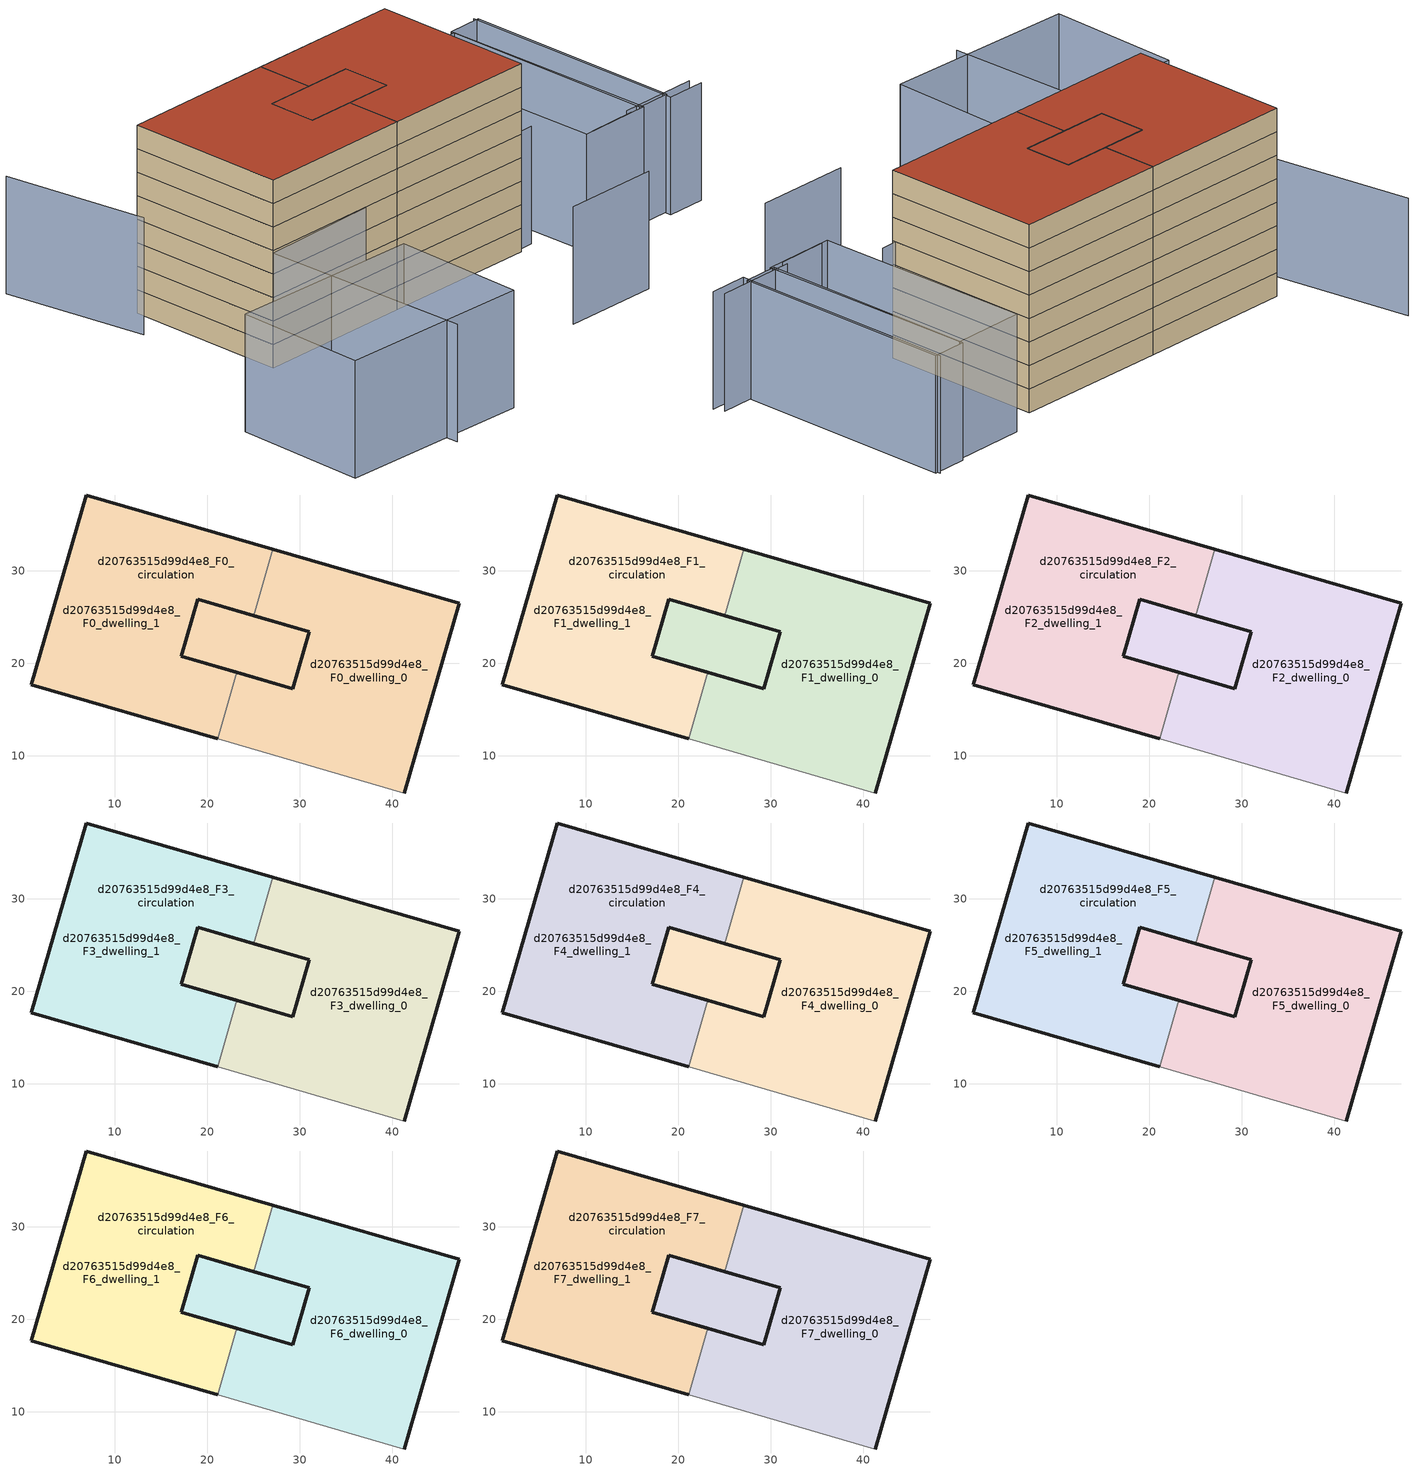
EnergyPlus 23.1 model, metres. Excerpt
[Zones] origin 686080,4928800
d20763515d99d4e8_F0_dwelling_0
 floor ground (EU_floor_Construction): 47.23,26.49 41.29,5.98 21.14,11.82 23.22,19 29.26,17.25 31.05,23.4 25,25.16 27.08,32.33 z0; 31.05,23.4 29.26,17.25 23.22,19 17.17,20.75 18.96,26.91 z0
 wall outside (EU_wall_Construction): 41.29,5.98 47.23,26.49 27.08,32.33 / 25,25.16 31.05,23.4 29.26,17.25 23.22,19 z0:3
 wall adiabatic (EU_wall_Construction): 21.14,11.82 41.29,5.98 z0:3
 wall to d20763515d99d4e8_F0_dwelling_1 (EU_wall_Construction): 27.08,32.33 25,25.16 / 23.22,19 21.14,11.82 z0:3
d20763515d99d4e8_F0_dwelling_1
 floor ground (EU_floor_Construction): 27.08,32.33 25,25.16 18.96,26.91 18.47,25.21 17.17,20.75 23.22,19 21.14,11.82 0.99,17.66 6.93,38.17 z0; 31.05,23.4 29.26,17.25 23.22,19 17.17,20.75 18.47,25.21 18.96,26.91 z0
 wall outside (EU_wall_Construction): 23.22,19 17.17,20.75 18.96,26.91 25,25.16 / 27.08,32.33 6.93,38.17 0.99,17.66 21.14,11.82 z0:3
d20763515d99d4e8_F0_circulation
 floor ground (EU_floor_Construction): 47.23,26.49 41.29,5.98 21.14,11.82 23.22,19 29.26,17.25 31.05,23.4 25,25.16 27.08,32.33 z0; 31.05,23.4 29.26,17.25 23.22,19 17.17,20.75 18.47,25.21 18.96,26.91 z0; 27.08,32.33 25,25.16 18.96,26.91 18.47,25.21 17.17,20.75 23.22,19 21.14,11.82 0.99,17.66 6.93,38.17 z0
 wall outside (EU_wall_Construction): 18.96,26.91 17.17,20.75 29.26,17.25 31.05,23.4 18.96,26.91 z0:3
d20763515d99d4e8_F1_dwelling_0
 floor outside (EU_floor_Construction): 47.23,26.49 41.29,5.98 21.14,11.82 23.22,19 29.26,17.25 31.05,23.4 25,25.16 27.08,32.33 z3
 floor to d20763515d99d4e8_F0_dwelling_0 (EU_floor_Construction): 31.05,23.4 29.26,17.25 23.22,19 17.17,20.75 18.96,26.91 z3
 wall outside (EU_wall_Construction): 41.29,5.98 47.23,26.49 27.08,32.33 / 25,25.16 31.05,23.4 29.26,17.25 23.22,19 z3:6
 wall adiabatic (EU_wall_Construction): 21.14,11.82 41.29,5.98 z3:6
 wall to d20763515d99d4e8_F1_dwelling_1 (EU_wall_Construction): 27.08,32.33 25,25.16 / 23.22,19 21.14,11.82 z3:6
d20763515d99d4e8_F1_dwelling_1
 floor to d20763515d99d4e8_F0_dwelling_1 (EU_floor_Construction): 27.08,32.33 25,25.16 18.96,26.91 18.47,25.21 17.17,20.75 23.22,19 21.14,11.82 0.99,17.66 6.93,38.17 z3; 31.05,23.4 29.26,17.25 23.22,19 17.17,20.75 18.47,25.21 18.96,26.91 z3
 wall outside (EU_wall_Construction): 23.22,19 17.17,20.75 18.96,26.91 25,25.16 / 27.08,32.33 6.93,38.17 0.99,17.66 21.14,11.82 z3:6
d20763515d99d4e8_F1_circulation
 floor outside (EU_floor_Construction): 31.05,23.4 29.26,17.25 23.22,19 17.17,20.75 18.47,25.21 18.96,26.91 z3; 27.08,32.33 25,25.16 18.96,26.91 18.47,25.21 17.17,20.75 23.22,19 21.14,11.82 0.99,17.66 6.93,38.17 z3
 floor to d20763515d99d4e8_F0_circulation (EU_floor_Construction): 47.23,26.49 41.29,5.98 21.14,11.82 23.22,19 29.26,17.25 31.05,23.4 25,25.16 27.08,32.33 z3
 wall outside (EU_wall_Construction): 18.96,26.91 17.17,20.75 29.26,17.25 31.05,23.4 18.96,26.91 z3:6
d20763515d99d4e8_F2_dwelling_0
 floor outside (EU_floor_Construction): 47.23,26.49 41.29,5.98 21.14,11.82 23.22,19 29.26,17.25 31.05,23.4 25,25.16 27.08,32.33 z6
 floor to d20763515d99d4e8_F1_dwelling_0 (EU_floor_Construction): 31.05,23.4 29.26,17.25 23.22,19 17.17,20.75 18.96,26.91 z6
 wall outside (EU_wall_Construction): 41.29,5.98 47.23,26.49 27.08,32.33 / 25,25.16 31.05,23.4 29.26,17.25 23.22,19 z6:9
 wall adiabatic (EU_wall_Construction): 21.14,11.82 41.29,5.98 z6:9
 wall to d20763515d99d4e8_F2_dwelling_1 (EU_wall_Construction): 27.08,32.33 25,25.16 / 23.22,19 21.14,11.82 z6:9
d20763515d99d4e8_F2_dwelling_1
 floor to d20763515d99d4e8_F1_dwelling_1 (EU_floor_Construction): 27.08,32.33 25,25.16 18.96,26.91 18.47,25.21 17.17,20.75 23.22,19 21.14,11.82 0.99,17.66 6.93,38.17 z6; 31.05,23.4 29.26,17.25 23.22,19 17.17,20.75 18.47,25.21 18.96,26.91 z6
 wall outside (EU_wall_Construction): 23.22,19 17.17,20.75 18.96,26.91 25,25.16 / 27.08,32.33 6.93,38.17 0.99,17.66 21.14,11.82 z6:9
d20763515d99d4e8_F2_circulation
 floor outside (EU_floor_Construction): 31.05,23.4 29.26,17.25 23.22,19 17.17,20.75 18.47,25.21 18.96,26.91 z6; 27.08,32.33 25,25.16 18.96,26.91 18.47,25.21 17.17,20.75 23.22,19 21.14,11.82 0.99,17.66 6.93,38.17 z6
 floor to d20763515d99d4e8_F1_circulation (EU_floor_Construction): 47.23,26.49 41.29,5.98 21.14,11.82 23.22,19 29.26,17.25 31.05,23.4 25,25.16 27.08,32.33 z6
 wall outside (EU_wall_Construction): 18.96,26.91 17.17,20.75 29.26,17.25 31.05,23.4 18.96,26.91 z6:9
d20763515d99d4e8_F3_dwelling_0
 floor outside (EU_floor_Construction): 47.23,26.49 41.29,5.98 21.14,11.82 23.22,19 29.26,17.25 31.05,23.4 25,25.16 27.08,32.33 z9
 floor to d20763515d99d4e8_F2_dwelling_0 (EU_floor_Construction): 31.05,23.4 29.26,17.25 23.22,19 17.17,20.75 18.96,26.91 z9
 wall outside (EU_wall_Construction): 41.29,5.98 47.23,26.49 27.08,32.33 / 25,25.16 31.05,23.4 29.26,17.25 23.22,19 z9:12
 wall adiabatic (EU_wall_Construction): 21.14,11.82 41.29,5.98 z9:12
 wall to d20763515d99d4e8_F3_dwelling_1 (EU_wall_Construction): 27.08,32.33 25,25.16 / 23.22,19 21.14,11.82 z9:12
d20763515d99d4e8_F3_dwelling_1
 floor to d20763515d99d4e8_F2_dwelling_1 (EU_floor_Construction): 27.08,32.33 25,25.16 18.96,26.91 18.47,25.21 17.17,20.75 23.22,19 21.14,11.82 0.99,17.66 6.93,38.17 z9; 31.05,23.4 29.26,17.25 23.22,19 17.17,20.75 18.47,25.21 18.96,26.91 z9
 wall outside (EU_wall_Construction): 23.22,19 17.17,20.75 18.96,26.91 25,25.16 / 27.08,32.33 6.93,38.17 0.99,17.66 21.14,11.82 z9:12
d20763515d99d4e8_F3_circulation
 floor outside (EU_floor_Construction): 31.05,23.4 29.26,17.25 23.22,19 17.17,20.75 18.47,25.21 18.96,26.91 z9; 27.08,32.33 25,25.16 18.96,26.91 18.47,25.21 17.17,20.75 23.22,19 21.14,11.82 0.99,17.66 6.93,38.17 z9
 floor to d20763515d99d4e8_F2_circulation (EU_floor_Construction): 47.23,26.49 41.29,5.98 21.14,11.82 23.22,19 29.26,17.25 31.05,23.4 25,25.16 27.08,32.33 z9
 wall outside (EU_wall_Construction): 18.96,26.91 17.17,20.75 29.26,17.25 31.05,23.4 18.96,26.91 z9:12
d20763515d99d4e8_F4_dwelling_0
 floor outside (EU_floor_Construction): 47.23,26.49 41.29,5.98 21.14,11.82 23.22,19 29.26,17.25 31.05,23.4 25,25.16 27.08,32.33 z12
 floor to d20763515d99d4e8_F3_dwelling_0 (EU_floor_Construction): 31.05,23.4 29.26,17.25 23.22,19 17.17,20.75 18.96,26.91 z12
 wall outside (EU_wall_Construction): 41.29,5.98 47.23,26.49 27.08,32.33 / 25,25.16 31.05,23.4 29.26,17.25 23.22,19 z12:15
 wall adiabatic (EU_wall_Construction): 21.14,11.82 41.29,5.98 z12:15
 wall to d20763515d99d4e8_F4_dwelling_1 (EU_wall_Construction): 27.08,32.33 25,25.16 / 23.22,19 21.14,11.82 z12:15
d20763515d99d4e8_F4_dwelling_1
 floor to d20763515d99d4e8_F3_dwelling_1 (EU_floor_Construction): 27.08,32.33 25,25.16 18.96,26.91 18.47,25.21 17.17,20.75 23.22,19 21.14,11.82 0.99,17.66 6.93,38.17 z12; 31.05,23.4 29.26,17.25 23.22,19 17.17,20.75 18.47,25.21 18.96,26.91 z12
 wall outside (EU_wall_Construction): 23.22,19 17.17,20.75 18.96,26.91 25,25.16 / 27.08,32.33 6.93,38.17 0.99,17.66 21.14,11.82 z12:15
d20763515d99d4e8_F4_circulation
 floor outside (EU_floor_Construction): 31.05,23.4 29.26,17.25 23.22,19 17.17,20.75 18.47,25.21 18.96,26.91 z12; 27.08,32.33 25,25.16 18.96,26.91 18.47,25.21 17.17,20.75 23.22,19 21.14,11.82 0.99,17.66 6.93,38.17 z12
 floor to d20763515d99d4e8_F3_circulation (EU_floor_Construction): 47.23,26.49 41.29,5.98 21.14,11.82 23.22,19 29.26,17.25 31.05,23.4 25,25.16 27.08,32.33 z12
 wall outside (EU_wall_Construction): 18.96,26.91 17.17,20.75 29.26,17.25 31.05,23.4 18.96,26.91 z12:15
d20763515d99d4e8_F5_dwelling_0
 floor outside (EU_floor_Construction): 47.23,26.49 41.29,5.98 21.14,11.82 23.22,19 29.26,17.25 31.05,23.4 25,25.16 27.08,32.33 z15
 floor to d20763515d99d4e8_F4_dwelling_0 (EU_floor_Construction): 31.05,23.4 29.26,17.25 23.22,19 17.17,20.75 18.96,26.91 z15
 wall outside (EU_wall_Construction): 41.29,5.98 47.23,26.49 27.08,32.33 / 25,25.16 31.05,23.4 29.26,17.25 23.22,19 z15:18
 wall adiabatic (EU_wall_Construction): 21.14,11.82 41.29,5.98 z15:18
 wall to d20763515d99d4e8_F5_dwelling_1 (EU_wall_Construction): 27.08,32.33 25,25.16 / 23.22,19 21.14,11.82 z15:18
d20763515d99d4e8_F5_dwelling_1
 floor to d20763515d99d4e8_F4_dwelling_1 (EU_floor_Construction): 27.08,32.33 25,25.16 18.96,26.91 18.47,25.21 17.17,20.75 23.22,19 21.14,11.82 0.99,17.66 6.93,38.17 z15; 31.05,23.4 29.26,17.25 23.22,19 17.17,20.75 18.47,25.21 18.96,26.91 z15
 wall outside (EU_wall_Construction): 23.22,19 17.17,20.75 18.96,26.91 25,25.16 / 27.08,32.33 6.93,38.17 0.99,17.66 21.14,11.82 z15:18
d20763515d99d4e8_F5_circulation
 floor outside (EU_floor_Construction): 31.05,23.4 29.26,17.25 23.22,19 17.17,20.75 18.47,25.21 18.96,26.91 z15; 27.08,32.33 25,25.16 18.96,26.91 18.47,25.21 17.17,20.75 23.22,19 21.14,11.82 0.99,17.66 6.93,38.17 z15
 floor to d20763515d99d4e8_F4_circulation (EU_floor_Construction): 47.23,26.49 41.29,5.98 21.14,11.82 23.22,19 29.26,17.25 31.05,23.4 25,25.16 27.08,32.33 z15
 wall outside (EU_wall_Construction): 18.96,26.91 17.17,20.75 29.26,17.25 31.05,23.4 18.96,26.91 z15:18
d20763515d99d4e8_F6_dwelling_0
 floor outside (EU_floor_Construction): 47.23,26.49 41.29,5.98 21.14,11.82 23.22,19 29.26,17.25 31.05,23.4 25,25.16 27.08,32.33 z18
 floor to d20763515d99d4e8_F5_dwelling_0 (EU_floor_Construction): 31.05,23.4 29.26,17.25 23.22,19 17.17,20.75 18.96,26.91 z18
 wall outside (EU_wall_Construction): 41.29,5.98 47.23,26.49 27.08,32.33 / 25,25.16 31.05,23.4 29.26,17.25 23.22,19 z18:21
 wall adiabatic (EU_wall_Construction): 21.14,11.82 41.29,5.98 z18:21
 wall to d20763515d99d4e8_F6_dwelling_1 (EU_wall_Construction): 27.08,32.33 25,25.16 / 23.22,19 21.14,11.82 z18:21
d20763515d99d4e8_F6_dwelling_1
 floor to d20763515d99d4e8_F5_dwelling_1 (EU_floor_Construction): 27.08,32.33 25,25.16 18.96,26.91 18.47,25.21 17.17,20.75 23.22,19 21.14,11.82 0.99,17.66 6.93,38.17 z18; 31.05,23.4 29.26,17.25 23.22,19 17.17,20.75 18.47,25.21 18.96,26.91 z18
 wall outside (EU_wall_Construction): 23.22,19 17.17,20.75 18.96,26.91 25,25.16 / 27.08,32.33 6.93,38.17 0.99,17.66 21.14,11.82 z18:21
d20763515d99d4e8_F6_circulation
 floor outside (EU_floor_Construction): 31.05,23.4 29.26,17.25 23.22,19 17.17,20.75 18.47,25.21 18.96,26.91 z18; 27.08,32.33 25,25.16 18.96,26.91 18.47,25.21 17.17,20.75 23.22,19 21.14,11.82 0.99,17.66 6.93,38.17 z18
 floor to d20763515d99d4e8_F5_circulation (EU_floor_Construction): 47.23,26.49 41.29,5.98 21.14,11.82 23.22,19 29.26,17.25 31.05,23.4 25,25.16 27.08,32.33 z18
 wall outside (EU_wall_Construction): 18.96,26.91 17.17,20.75 29.26,17.25 31.05,23.4 18.96,26.91 z18:21
d20763515d99d4e8_F7_dwelling_0
 floor outside (EU_floor_Construction): 47.23,26.49 41.29,5.98 21.14,11.82 23.22,19 29.26,17.25 31.05,23.4 25,25.16 27.08,32.33 z21
 floor to d20763515d99d4e8_F6_dwelling_0 (EU_floor_Construction): 31.05,23.4 29.26,17.25 23.22,19 17.17,20.75 18.96,26.91 z21
 wall outside (EU_wall_Construction): 41.29,5.98 47.23,26.49 27.08,32.33 / 25,25.16 31.05,23.4 29.26,17.25 23.22,19 z21:24
 wall adiabatic (EU_wall_Construction): 21.14,11.82 41.29,5.98 z21:24
 wall to d20763515d99d4e8_F7_dwelling_1 (EU_wall_Construction): 27.08,32.33 25,25.16 / 23.22,19 21.14,11.82 z21:24
 roof outside (EU_roof_Construction): 41.29,5.98 47.23,26.49 27.08,32.33 25,25.16 31.05,23.4 29.26,17.25 23.22,19 21.14,11.82 z24; 29.26,17.25 31.05,23.4 18.96,26.91 17.17,20.75 23.22,19 z24
d20763515d99d4e8_F7_dwelling_1
 floor to d20763515d99d4e8_F6_dwelling_1 (EU_floor_Construction): 27.08,32.33 25,25.16 18.96,26.91 18.47,25.21 17.17,20.75 23.22,19 21.14,11.82 0.99,17.66 6.93,38.17 z21; 31.05,23.4 29.26,17.25 23.22,19 17.17,20.75 18.47,25.21 18.96,26.91 z21
 wall outside (EU_wall_Construction): 23.22,19 17.17,20.75 18.96,26.91 25,25.16 / 27.08,32.33 6.93,38.17 0.99,17.66 21.14,11.82 z21:24
 roof outside (EU_roof_Construction): 29.26,17.25 31.05,23.4 18.96,26.91 18.47,25.21 17.17,20.75 23.22,19 z24; 21.14,11.82 23.22,19 17.17,20.75 18.47,25.21 18.96,26.91 25,25.16 27.08,32.33 6.93,38.17 0.99,17.66 z24
d20763515d99d4e8_F7_circulation
 floor outside (EU_floor_Construction): 31.05,23.4 29.26,17.25 23.22,19 17.17,20.75 18.47,25.21 18.96,26.91 z21; 27.08,32.33 25,25.16 18.96,26.91 18.47,25.21 17.17,20.75 23.22,19 21.14,11.82 0.99,17.66 6.93,38.17 z21
 floor to d20763515d99d4e8_F6_circulation (EU_floor_Construction): 47.23,26.49 41.29,5.98 21.14,11.82 23.22,19 29.26,17.25 31.05,23.4 25,25.16 27.08,32.33 z21
 wall outside (EU_wall_Construction): 18.96,26.91 17.17,20.75 29.26,17.25 31.05,23.4 18.96,26.91 z21:24
 roof outside (EU_roof_Construction): 41.29,5.98 47.23,26.49 27.08,32.33 25,25.16 31.05,23.4 29.26,17.25 23.22,19 21.14,11.82 z24; 29.26,17.25 31.05,23.4 18.96,26.91 18.47,25.21 17.17,20.75 23.22,19 z24; 21.14,11.82 23.22,19 17.17,20.75 18.47,25.21 18.96,26.91 25,25.16 27.08,32.33 6.93,38.17 0.99,17.66 z24
shading: 26.8,-7.98 39.02,-11.53 / 45.6,-0.99 52.08,-2.73 / -6.87,-9.93 0.35,17.35 / 0.35,17.35 43.63,5.9 / 52.24,-2.06 62.55,-4.98 / 62.64,-6.42 57.71,-5.03 / 57.71,-5.03 66.07,24.48 / 4.82,53.96 2.15,34.89 / 4.02,-11.7 -20.81,-3.8 / -20.81,-3.8 -15.45,13.04 / -15.45,13.04 9.38,5.14 / 9.38,5.14 4.02,-11.7 / 53.73,-3 61.86,25.28 / 61.86,25.28 66.25,24.02 / 66.25,24.02 58.12,-4.26 / 58.12,-4.26 53.73,-3 / 44.63,-0.78 52.33,27.43 / 52.33,27.43 61.74,24.86 / 61.74,24.86 54.04,-3.35 / 54.04,-3.35 44.63,-0.78 z0:15
[Building]
EU S2 Campaign: North Axis=0; Terrain=City; Solar Distribution=FullExterior
[Site:Location]
Bologna: Latitude=44.5; Longitude=11.25; Time Zone=1; Elevation=37
[SizingPeriod:WeatherFileDays]
AnnualSizingPeriod: Begin Month=1; Begin Day of Month=1; End Month=12; End Day of Month=31; Day of Week for Start Day=Monday; Use Weather File Daylight Saving Period=No; Use Weather File Rain and Snow Indicators=No
[MATERIAL]
EU_InternalMass_Material: Roughness=MediumRough; Thickness=0.1; Conductivity=1; Density=1800; Specific Heat=900; Thermal Absorptance=0.9; Solar Absorptance=0.7; Visible Absorptance=0.7
[MATERIAL:NOMASS] Roughness=MediumRough; Thermal Absorptance=0.9; Solar Absorptance=0.7; Visible Absorptance=0.7
Name | Thermal Resistance
EU_wall_NoMass | 0.905828
EU_roof_NoMass | 0.37593
EU_floor_NoMass | 0.67114
[CONSTRUCTION]
EU_wall_Construction: EU_wall_NoMass
EU_roof_Construction: EU_roof_NoMass
EU_floor_Construction: EU_floor_NoMass
EU_InternalMass_Construction: EU_InternalMass_Material
[ZONE] Type=1; Multiplier=1; Ceiling Height=autocalculate; Floor Area=autocalculate; Part of Total Floor Area=Yes
Name | Volume
d20763515d99d4e8_F0_dwelling_0; d20763515d99d4e8_F1_dwelling_0; d20763515d99d4e8_F2_dwelling_0; d20763515d99d4e8_F3_dwelling_0; d20763515d99d4e8_F4_dwelling_0; d20763515d99d4e8_F5_dwelling_0; d20763515d99d4e8_F6_dwelling_0; d20763515d99d4e8_F7_dwelling_0; d20763515d99d4e8_F0_dwelling_1; d20763515d99d4e8_F1_dwelling_1; d20763515d99d4e8_F2_dwelling_1; d20763515d99d4e8_F3_dwelling_1; d20763515d99d4e8_F4_dwelling_1; d20763515d99d4e8_F5_dwelling_1; d20763515d99d4e8_F6_dwelling_1; d20763515d99d4e8_F7_dwelling_1 | 1464.85
d20763515d99d4e8_F0_circulation; d20763515d99d4e8_F1_circulation; d20763515d99d4e8_F2_circulation; d20763515d99d4e8_F3_circulation; d20763515d99d4e8_F4_circulation; d20763515d99d4e8_F5_circulation; d20763515d99d4e8_F6_circulation; d20763515d99d4e8_F7_circulation | 2687.8
[INTERNALMASS] Construction=EU_InternalMass_Construction; Surface Area=407.65
Name | Zone or ZoneList
d20763515d99d4e8_F0_dwelling_0_EU_InternalMass | d20763515d99d4e8_F0_dwelling_0
d20763515d99d4e8_F0_dwelling_1_EU_InternalMass | d20763515d99d4e8_F0_dwelling_1
d20763515d99d4e8_F1_dwelling_0_EU_InternalMass | d20763515d99d4e8_F1_dwelling_0
d20763515d99d4e8_F1_dwelling_1_EU_InternalMass | d20763515d99d4e8_F1_dwelling_1
d20763515d99d4e8_F2_dwelling_0_EU_InternalMass | d20763515d99d4e8_F2_dwelling_0
d20763515d99d4e8_F2_dwelling_1_EU_InternalMass | d20763515d99d4e8_F2_dwelling_1
d20763515d99d4e8_F3_dwelling_0_EU_InternalMass | d20763515d99d4e8_F3_dwelling_0
d20763515d99d4e8_F3_dwelling_1_EU_InternalMass | d20763515d99d4e8_F3_dwelling_1
d20763515d99d4e8_F4_dwelling_0_EU_InternalMass | d20763515d99d4e8_F4_dwelling_0
d20763515d99d4e8_F4_dwelling_1_EU_InternalMass | d20763515d99d4e8_F4_dwelling_1
d20763515d99d4e8_F5_dwelling_0_EU_InternalMass | d20763515d99d4e8_F5_dwelling_0
d20763515d99d4e8_F5_dwelling_1_EU_InternalMass | d20763515d99d4e8_F5_dwelling_1
d20763515d99d4e8_F6_dwelling_0_EU_InternalMass | d20763515d99d4e8_F6_dwelling_0
d20763515d99d4e8_F6_dwelling_1_EU_InternalMass | d20763515d99d4e8_F6_dwelling_1
d20763515d99d4e8_F7_dwelling_0_EU_InternalMass | d20763515d99d4e8_F7_dwelling_0
d20763515d99d4e8_F7_dwelling_1_EU_InternalMass | d20763515d99d4e8_F7_dwelling_1
[OTHEREQUIPMENT] Fuel Type=Electricity; Design Level Calculation Method=Watts/Area; Power per Zone Floor Area=1; Fraction Latent=0; Fraction Radiant=0; Fraction Lost=0; Carbon Dioxide Generation Rate=0; EndUse Subcategory=EU_Step8_InternalGains
Name | Zone or ZoneList or Space or SpaceList | Schedule
EU_Step8_InternalGain_d20763515d99d4e8_F0_dwelling_0_f000 | d20763515d99d4e8_F0_dwelling_0 | EU_Step8_GainSchedule_d20763515d99d4e8_F0_dwelling_0_f000
EU_Step8_InternalGain_d20763515d99d4e8_F0_dwelling_1_f000 | d20763515d99d4e8_F0_dwelling_1 | EU_Step8_GainSchedule_d20763515d99d4e8_F0_dwelling_1_f000
EU_Step8_InternalGain_d20763515d99d4e8_F1_dwelling_0_f000 | d20763515d99d4e8_F1_dwelling_0 | EU_Step8_GainSchedule_d20763515d99d4e8_F1_dwelling_0_f000
EU_Step8_InternalGain_d20763515d99d4e8_F1_dwelling_1_f000 | d20763515d99d4e8_F1_dwelling_1 | EU_Step8_GainSchedule_d20763515d99d4e8_F1_dwelling_1_f000
EU_Step8_InternalGain_d20763515d99d4e8_F2_dwelling_0_f000 | d20763515d99d4e8_F2_dwelling_0 | EU_Step8_GainSchedule_d20763515d99d4e8_F2_dwelling_0_f000
EU_Step8_InternalGain_d20763515d99d4e8_F2_dwelling_1_f000 | d20763515d99d4e8_F2_dwelling_1 | EU_Step8_GainSchedule_d20763515d99d4e8_F2_dwelling_1_f000
EU_Step8_InternalGain_d20763515d99d4e8_F3_dwelling_0_f000 | d20763515d99d4e8_F3_dwelling_0 | EU_Step8_GainSchedule_d20763515d99d4e8_F3_dwelling_0_f000
EU_Step8_InternalGain_d20763515d99d4e8_F3_dwelling_1_f000 | d20763515d99d4e8_F3_dwelling_1 | EU_Step8_GainSchedule_d20763515d99d4e8_F3_dwelling_1_f000
EU_Step8_InternalGain_d20763515d99d4e8_F4_dwelling_0_f000 | d20763515d99d4e8_F4_dwelling_0 | EU_Step8_GainSchedule_d20763515d99d4e8_F4_dwelling_0_f000
EU_Step8_InternalGain_d20763515d99d4e8_F4_dwelling_1_f000 | d20763515d99d4e8_F4_dwelling_1 | EU_Step8_GainSchedule_d20763515d99d4e8_F4_dwelling_1_f000
EU_Step8_InternalGain_d20763515d99d4e8_F5_dwelling_0_f000 | d20763515d99d4e8_F5_dwelling_0 | EU_Step8_GainSchedule_d20763515d99d4e8_F5_dwelling_0_f000
EU_Step8_InternalGain_d20763515d99d4e8_F5_dwelling_1_f000 | d20763515d99d4e8_F5_dwelling_1 | EU_Step8_GainSchedule_d20763515d99d4e8_F5_dwelling_1_f000
EU_Step8_InternalGain_d20763515d99d4e8_F6_dwelling_0_f000 | d20763515d99d4e8_F6_dwelling_0 | EU_Step8_GainSchedule_d20763515d99d4e8_F6_dwelling_0_f000
EU_Step8_InternalGain_d20763515d99d4e8_F6_dwelling_1_f000 | d20763515d99d4e8_F6_dwelling_1 | EU_Step8_GainSchedule_d20763515d99d4e8_F6_dwelling_1_f000
EU_Step8_InternalGain_d20763515d99d4e8_F7_dwelling_0_f000 | d20763515d99d4e8_F7_dwelling_0 | EU_Step8_GainSchedule_d20763515d99d4e8_F7_dwelling_0_f000
EU_Step8_InternalGain_d20763515d99d4e8_F7_dwelling_1_f000 | d20763515d99d4e8_F7_dwelling_1 | EU_Step8_GainSchedule_d20763515d99d4e8_F7_dwelling_1_f000
[ZONEINFILTRATION:DESIGNFLOWRATE] Schedule=EU_AlwaysOn; Design Flow Rate Calculation Method=Flow/Area; Flow Rate per Floor Area=0.0005; Constant Term Coefficient=1; Temperature Term Coefficient=0; Velocity Term Coefficient=0; Velocity Squared Term Coefficient=0
Name | Zone or ZoneList or Space or SpaceList
EU_Circulation_Infiltration_d20763515d99d4e8_F0_circulation | d20763515d99d4e8_F0_circulation
EU_Circulation_Infiltration_d20763515d99d4e8_F1_circulation | d20763515d99d4e8_F1_circulation
EU_Circulation_Infiltration_d20763515d99d4e8_F2_circulation | d20763515d99d4e8_F2_circulation
EU_Circulation_Infiltration_d20763515d99d4e8_F3_circulation | d20763515d99d4e8_F3_circulation
EU_Circulation_Infiltration_d20763515d99d4e8_F4_circulation | d20763515d99d4e8_F4_circulation
EU_Circulation_Infiltration_d20763515d99d4e8_F5_circulation | d20763515d99d4e8_F5_circulation
EU_Circulation_Infiltration_d20763515d99d4e8_F6_circulation | d20763515d99d4e8_F6_circulation
EU_Circulation_Infiltration_d20763515d99d4e8_F7_circulation | d20763515d99d4e8_F7_circulation
[ZONEVENTILATION:DESIGNFLOWRATE] Schedule=EU_AlwaysOn; Design Flow Rate Calculation Method=AirChanges/Hour; Air Changes per Hour=0.73129; Ventilation Type=Natural; Fan Pressure Rise=0; Fan Total Efficiency=1; Constant Term Coefficient=1; Temperature Term Coefficient=0; Velocity Term Coefficient=0; Velocity Squared Term Coefficient=0; Minimum Indoor Temperature=-100; Maximum Indoor Temperature=100; Delta Temperature=-100; Minimum Outdoor Temperature=-100; Maximum Outdoor Temperature=100; Maximum Wind Speed=40
Name | Zone or ZoneList or Space or SpaceList
EU_ConstantAir_d20763515d99d4e8_F0_dwelling_0 | d20763515d99d4e8_F0_dwelling_0
EU_ConstantAir_d20763515d99d4e8_F0_dwelling_1 | d20763515d99d4e8_F0_dwelling_1
EU_ConstantAir_d20763515d99d4e8_F1_dwelling_0 | d20763515d99d4e8_F1_dwelling_0
EU_ConstantAir_d20763515d99d4e8_F1_dwelling_1 | d20763515d99d4e8_F1_dwelling_1
EU_ConstantAir_d20763515d99d4e8_F2_dwelling_0 | d20763515d99d4e8_F2_dwelling_0
EU_ConstantAir_d20763515d99d4e8_F2_dwelling_1 | d20763515d99d4e8_F2_dwelling_1
EU_ConstantAir_d20763515d99d4e8_F3_dwelling_0 | d20763515d99d4e8_F3_dwelling_0
EU_ConstantAir_d20763515d99d4e8_F3_dwelling_1 | d20763515d99d4e8_F3_dwelling_1
EU_ConstantAir_d20763515d99d4e8_F4_dwelling_0 | d20763515d99d4e8_F4_dwelling_0
EU_ConstantAir_d20763515d99d4e8_F4_dwelling_1 | d20763515d99d4e8_F4_dwelling_1
EU_ConstantAir_d20763515d99d4e8_F5_dwelling_0 | d20763515d99d4e8_F5_dwelling_0
EU_ConstantAir_d20763515d99d4e8_F5_dwelling_1 | d20763515d99d4e8_F5_dwelling_1
EU_ConstantAir_d20763515d99d4e8_F6_dwelling_0 | d20763515d99d4e8_F6_dwelling_0
EU_ConstantAir_d20763515d99d4e8_F6_dwelling_1 | d20763515d99d4e8_F6_dwelling_1
EU_ConstantAir_d20763515d99d4e8_F7_dwelling_0 | d20763515d99d4e8_F7_dwelling_0
EU_ConstantAir_d20763515d99d4e8_F7_dwelling_1 | d20763515d99d4e8_F7_dwelling_1
[HVACTEMPLATE:THERMOSTAT] Constant Heating Setpoint=20; Constant Cooling Setpoint=50
EU_HeatOnly_d20763515d99d4e8_F0_dwelling_0; EU_HeatOnly_d20763515d99d4e8_F0_dwelling_1; EU_HeatOnly_d20763515d99d4e8_F1_dwelling_0; EU_HeatOnly_d20763515d99d4e8_F1_dwelling_1; EU_HeatOnly_d20763515d99d4e8_F2_dwelling_0; EU_HeatOnly_d20763515d99d4e8_F2_dwelling_1; EU_HeatOnly_d20763515d99d4e8_F3_dwelling_0; EU_HeatOnly_d20763515d99d4e8_F3_dwelling_1; EU_HeatOnly_d20763515d99d4e8_F4_dwelling_0; EU_HeatOnly_d20763515d99d4e8_F4_dwelling_1; EU_HeatOnly_d20763515d99d4e8_F5_dwelling_0; EU_HeatOnly_d20763515d99d4e8_F5_dwelling_1; EU_HeatOnly_d20763515d99d4e8_F6_dwelling_0; EU_HeatOnly_d20763515d99d4e8_F6_dwelling_1; EU_HeatOnly_d20763515d99d4e8_F7_dwelling_0; EU_HeatOnly_d20763515d99d4e8_F7_dwelling_1
[HVACTEMPLATE:ZONE:IDEALLOADSAIRSYSTEM] System Availability Schedule=EU_AlwaysOn; Maximum Heating Supply Air Temperature=50; Minimum Cooling Supply Air Temperature=13; Maximum Heating Supply Air Humidity Ratio=0.0156; Minimum Cooling Supply Air Humidity Ratio=0.0077; Heating Limit=NoLimit; Cooling Limit=NoLimit; Heating Availability Schedule=EU_AlwaysOn; Cooling Availability Schedule=EU_CoolingOff; Dehumidification Control Type=ConstantSensibleHeatRatio; Cooling Sensible Heat Ratio=0.7; Dehumidification Setpoint=60; Humidification Control Type=None; Humidification Setpoint=30; Outdoor Air Method=None; Outdoor Air Flow Rate per Person=0.00944; Outdoor Air Flow Rate per Zone Floor Area=0; Outdoor Air Flow Rate per Zone=0; Demand Controlled Ventilation Type=None; Outdoor Air Economizer Type=NoEconomizer; Heat Recovery Type=None; Sensible Heat Recovery Effectiveness=0.7; Latent Heat Recovery Effectiveness=0.65
Name | Template Thermostat
d20763515d99d4e8_F0_dwelling_0 | EU_HeatOnly_d20763515d99d4e8_F0_dwelling_0
d20763515d99d4e8_F0_dwelling_1 | EU_HeatOnly_d20763515d99d4e8_F0_dwelling_1
d20763515d99d4e8_F1_dwelling_0 | EU_HeatOnly_d20763515d99d4e8_F1_dwelling_0
d20763515d99d4e8_F1_dwelling_1 | EU_HeatOnly_d20763515d99d4e8_F1_dwelling_1
d20763515d99d4e8_F2_dwelling_0 | EU_HeatOnly_d20763515d99d4e8_F2_dwelling_0
d20763515d99d4e8_F2_dwelling_1 | EU_HeatOnly_d20763515d99d4e8_F2_dwelling_1
d20763515d99d4e8_F3_dwelling_0 | EU_HeatOnly_d20763515d99d4e8_F3_dwelling_0
d20763515d99d4e8_F3_dwelling_1 | EU_HeatOnly_d20763515d99d4e8_F3_dwelling_1
d20763515d99d4e8_F4_dwelling_0 | EU_HeatOnly_d20763515d99d4e8_F4_dwelling_0
d20763515d99d4e8_F4_dwelling_1 | EU_HeatOnly_d20763515d99d4e8_F4_dwelling_1
d20763515d99d4e8_F5_dwelling_0 | EU_HeatOnly_d20763515d99d4e8_F5_dwelling_0
d20763515d99d4e8_F5_dwelling_1 | EU_HeatOnly_d20763515d99d4e8_F5_dwelling_1
d20763515d99d4e8_F6_dwelling_0 | EU_HeatOnly_d20763515d99d4e8_F6_dwelling_0
d20763515d99d4e8_F6_dwelling_1 | EU_HeatOnly_d20763515d99d4e8_F6_dwelling_1
d20763515d99d4e8_F7_dwelling_0 | EU_HeatOnly_d20763515d99d4e8_F7_dwelling_0
d20763515d99d4e8_F7_dwelling_1 | EU_HeatOnly_d20763515d99d4e8_F7_dwelling_1
[SIZING:ZONE] Zone Cooling Design Supply Air Temperature Input Method=SupplyAirTemperature; Zone Cooling Design Supply Air Temperature=13; Zone Heating Design Supply Air Temperature Input Method=SupplyAirTemperature; Zone Heating Design Supply Air Temperature=50; Zone Cooling Design Supply Air Humidity Ratio=0.008; Zone Heating Design Supply Air Humidity Ratio=0.008; Cooling Design Air Flow Method=DesignDay; Cooling Design Air Flow Rate=0; Cooling Minimum Air Flow per Zone Floor Area=0.000762; Cooling Minimum Air Flow=0; Cooling Minimum Air Flow Fraction=0.2; Heating Design Air Flow Method=DesignDay; Heating Design Air Flow Rate=0; Heating Maximum Air Flow per Zone Floor Area=0.002032; Heating Maximum Air Flow=0.141576; Heating Maximum Air Flow Fraction=0.3; Account for Dedicated Outdoor Air System=No; Dedicated Outdoor Air System Control Strategy=NeutralSupplyAir; Dedicated Outdoor Air Low Setpoint Temperature for Design=autosize; Dedicated Outdoor Air High Setpoint Temperature for Design=autosize; Zone Load Sizing Method=Sensible Load Only No Latent Load; Zone Latent Cooling Design Supply Air Humidity Ratio Input Method=HumidityRatioDifference; Zone Cooling Design Supply Air Humidity Ratio Difference=0.005; Zone Latent Heating Design Supply Air Humidity Ratio Input Method=HumidityRatioDifference; Zone Humidification Design Supply Air Humidity Ratio Difference=0.005
d20763515d99d4e8_F0_dwelling_0; d20763515d99d4e8_F0_dwelling_1; d20763515d99d4e8_F1_dwelling_0; d20763515d99d4e8_F1_dwelling_1; d20763515d99d4e8_F2_dwelling_0; d20763515d99d4e8_F2_dwelling_1; d20763515d99d4e8_F3_dwelling_0; d20763515d99d4e8_F3_dwelling_1; d20763515d99d4e8_F4_dwelling_0; d20763515d99d4e8_F4_dwelling_1; d20763515d99d4e8_F5_dwelling_0; d20763515d99d4e8_F5_dwelling_1; d20763515d99d4e8_F6_dwelling_0; d20763515d99d4e8_F6_dwelling_1; d20763515d99d4e8_F7_dwelling_0; d20763515d99d4e8_F7_dwelling_1
[SCHEDULE:CONSTANT]
Name | Hourly Value
EU_AlwaysOn | 1
EU_CoolingOff | 0
[SCHEDULE:FILE] Column Number=1; Rows to Skip at Top=0; Number of Hours of Data=8760; Column Separator=Comma; Interpolate to Timestep=No; Minutes per Item=60; Adjust Schedule for Daylight Savings=Yes
Name | File
EU_Step8_GainSchedule_d20763515d99d4e8_F0_dwelling_0_f000 | ../../schedules/d20763515d99d4e8/d20763515d99d4e8_F0_dwelling_0_f000_gain.csv
EU_Step8_GainSchedule_d20763515d99d4e8_F0_dwelling_1_f000 | ../../schedules/d20763515d99d4e8/d20763515d99d4e8_F0_dwelling_1_f000_gain.csv
EU_Step8_GainSchedule_d20763515d99d4e8_F1_dwelling_0_f000 | ../../schedules/d20763515d99d4e8/d20763515d99d4e8_F1_dwelling_0_f000_gain.csv
EU_Step8_GainSchedule_d20763515d99d4e8_F1_dwelling_1_f000 | ../../schedules/d20763515d99d4e8/d20763515d99d4e8_F1_dwelling_1_f000_gain.csv
EU_Step8_GainSchedule_d20763515d99d4e8_F2_dwelling_0_f000 | ../../schedules/d20763515d99d4e8/d20763515d99d4e8_F2_dwelling_0_f000_gain.csv
EU_Step8_GainSchedule_d20763515d99d4e8_F2_dwelling_1_f000 | ../../schedules/d20763515d99d4e8/d20763515d99d4e8_F2_dwelling_1_f000_gain.csv
EU_Step8_GainSchedule_d20763515d99d4e8_F3_dwelling_0_f000 | ../../schedules/d20763515d99d4e8/d20763515d99d4e8_F3_dwelling_0_f000_gain.csv
EU_Step8_GainSchedule_d20763515d99d4e8_F3_dwelling_1_f000 | ../../schedules/d20763515d99d4e8/d20763515d99d4e8_F3_dwelling_1_f000_gain.csv
EU_Step8_GainSchedule_d20763515d99d4e8_F4_dwelling_0_f000 | ../../schedules/d20763515d99d4e8/d20763515d99d4e8_F4_dwelling_0_f000_gain.csv
EU_Step8_GainSchedule_d20763515d99d4e8_F4_dwelling_1_f000 | ../../schedules/d20763515d99d4e8/d20763515d99d4e8_F4_dwelling_1_f000_gain.csv
EU_Step8_GainSchedule_d20763515d99d4e8_F5_dwelling_0_f000 | ../../schedules/d20763515d99d4e8/d20763515d99d4e8_F5_dwelling_0_f000_gain.csv
EU_Step8_GainSchedule_d20763515d99d4e8_F5_dwelling_1_f000 | ../../schedules/d20763515d99d4e8/d20763515d99d4e8_F5_dwelling_1_f000_gain.csv
EU_Step8_GainSchedule_d20763515d99d4e8_F6_dwelling_0_f000 | ../../schedules/d20763515d99d4e8/d20763515d99d4e8_F6_dwelling_0_f000_gain.csv
EU_Step8_GainSchedule_d20763515d99d4e8_F6_dwelling_1_f000 | ../../schedules/d20763515d99d4e8/d20763515d99d4e8_F6_dwelling_1_f000_gain.csv
EU_Step8_GainSchedule_d20763515d99d4e8_F7_dwelling_0_f000 | ../../schedules/d20763515d99d4e8/d20763515d99d4e8_F7_dwelling_0_f000_gain.csv
EU_Step8_GainSchedule_d20763515d99d4e8_F7_dwelling_1_f000 | ../../schedules/d20763515d99d4e8/d20763515d99d4e8_F7_dwelling_1_f000_gain.csv
